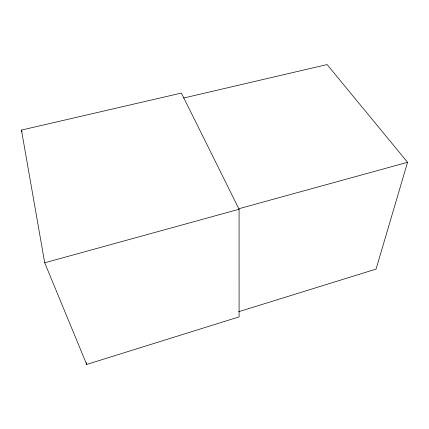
<?xml version="1.0" encoding="UTF-8"?>
<svg xmlns="http://www.w3.org/2000/svg" width="429" height="429" viewBox="0 0 429 429"><rect width="100%" height="100%" fill="white"/><g stroke="black" fill="none" stroke-linecap="round" stroke-linejoin="round"><path stroke-width="0.64" d="M183.515 98.053L327.107 64.565L407.55 162.301L376.067 269.096L238.653 311.722M86.69 364.435L239.092 316.886L239.082 209.255L181.392 93.066L21.45 130.078L44.707 262.795L86.69 364.435L86.288 362.467M238.996 208.698L407.55 162.301M44.707 262.795L239.082 209.255M21.45 130.078L22.131 131.955"/></g></svg>
